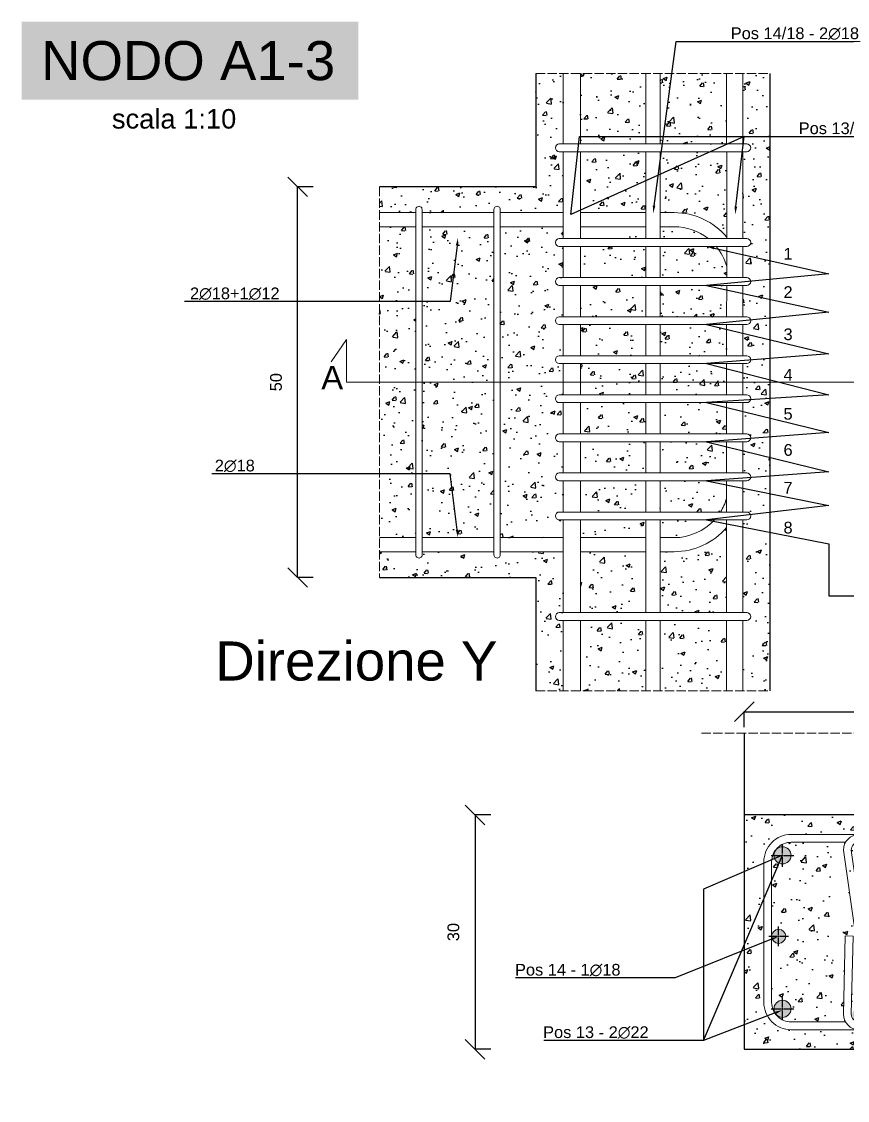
# Model space of a CAD drawing. Header units: millimetres. Extents: x -455371 to 117772, y -78417 to 116564.
# Drawn here: x -251595 to -250538, y 112695 to 114076 of the extents above; entities that cross this region are included whole.
import ezdxf
from ezdxf import colors
from ezdxf.entities.mleader import LeaderData, LeaderLine
from ezdxf.math import Vec2, Vec3

# ---------------------------------------------------------------- set-up
doc = ezdxf.new("R2010")
doc.units = ezdxf.units.MM
doc.linetypes.add('ACAD_ISO02W100', pattern=[15, 12, -3])
doc.linetypes.add('CENTER2', pattern=[28.575, 19.05, -3.175, 3.175, -3.175])
doc.layers.get('0').update_dxf_attribs({"color": 255})
for name, color, linetype, lineweight in [('armature', 5, 'Continuous', 18), ('Cls', 7, 'Continuous', 25), ('quote', 5, 'Continuous', 15), ('RETINO ARMATURE', 253, 'Continuous', 15), ('Scritte', 7, 'Continuous', 15), ('staffe', 10, 'Continuous', 15), ('tratteggio 1 a 50', 230, 'ACAD_ISO02W100', 15)]:
    doc.layers.add(name, color=color, linetype=linetype, lineweight=lineweight)
doc.layers.add('RETINI', color=253, linetype='Continuous')
doc.styles.get("Standard").update_dxf_attribs({"font": 'arial.ttf'})
doc.dimstyles.new('scala 1 a 10', dxfattribs={"dimtxt": 15, "dimasz": 25, "dimexe": 0.183, "dimexo": 0.1, "dimgap": 20, "dimtad": 2, "dimdec": 0, "dimlfac": 0.1, "dimzin": 0, "dimdsep": 46, "dimtxsty": 'Standard', "dimblk": 'OBLIQUE', "dimcen": -25, "dimadec": 0, "dimazin": 0, "dimtfac": 1, "dimtdec": 0, "dimtofl": 0, "dimtmove": 0, "dimatfit": 3, "dimfxl": 20, "dimfxlon": 1, "dimtolj": 1, "dimtzin": 0, "dimarcsym": 0})
pattern_1 = [(50, (88943.487, 0), (52.833554, -4.622335), [5.5245, -60.7695]), (355, (88943.487, 0), (-10.220592, 55.406485), [4.4196, -48.6157694]), (100.451445, (88947.89, -0.385), (42.612962, 50.784148), [4.6951026, -51.646171]), (46.1842, (88943.487, 14.73), (78.612922, -12.192275), [8.28675, -91.15425]), (96.635558, (88950.04, 13.716), (68.847199, 71.753576), [7.042657, -77.469326]), (351.18415, (88943.49, 14.73), (68.847199, 71.753576), [6.62939, -72.923322]), (21, (88950.853, 11.05), (43.9681735, -29.6569075), [5.5245, -60.7695]), (326, (88950.85, 11.05), (17.922588, 53.41451), [4.4196, -48.6156]), (71.451445, (88954.517, 8.58), (61.8907616, 23.757603), [4.6951026, -51.646082]), (37.5, (88943.487, 0), (0.8956949, 24.5209613), [0, -48.02632, 0, -49.3522, 0, -48.79975]), (7.5, (88943.487, 0), (19.3777021, 29.0523667), [0, -28.13812, 0, -46.92142, 0, -18.59915]), (327.5, (88927.06, 0), (39.3212726, -1.6613358), [0, -18.415, 0, -57.4548, 0, -76.2381]), (317.5, (88919.694, 0), (42.9574626, 7.3736824), [0, -23.9395, 0, -38.15588, 0, -54.1401])]
pattern_2 = [(50, (90660.436, 50934.523), (54.6554007, -4.7817257), [5.715, -62.865]), (355, (90660.436, 50934.523), (-10.573026, 57.317054), [4.572, -50.292175]), (100.451445, (90664.99, 50934.125), (44.082374, 52.5353256), [4.857003, -53.427073]), (46.1842, (90660.436, 50949.76), (81.323712, -12.612698), [8.5725, -94.2975]), (96.635558, (90667.21, 50948.71), (71.22124, 74.227837), [7.285507, -80.140682]), (351.18415, (90660.44, 50949.76), (71.22124, 74.227837), [6.85799, -75.43792]), (21, (90668.056, 50945.953), (45.4843174, -30.6795595), [5.715, -62.865]), (326, (90668.056, 50945.953), (18.5406085, 55.25639), [4.572, -50.292]), (71.451445, (90671.846, 50943.396), (64.024926, 24.576831), [4.857003, -53.426981]), (37.5, (90660.436, 50934.523), (0.926581, 25.3665117), [0, -49.6824, 0, -51.054, 0, -50.4825]), (7.5, (90660.436, 50934.523), (20.0458988, 30.0541724), [0, -29.1084, 0, -48.5394, 0, -19.2405]), (327.5, (90643.444, 50934.523), (40.6771786, -1.7186232), [0, -19.05, 0, -59.436, 0, -78.867]), (317.5, (90635.824, 50934.523), (44.4387544, 7.6279473), [0, -24.765, 0, -39.4716, 0, -56.007])]

# ---------------------------------------------------------------- blocks, each defined once
blk = doc.blocks.new('*U3173')
at = {"layer": 'staffe'}
blk.add_lwpolyline([(-4, -220.9), (-4, 221.1)], dxfattribs=at)
blk.add_lwpolyline([(4, 221.1), (4, -221.1, -1.019498), (-4, -220.9)], format="xyb", dxfattribs=at)
blk.add_arc((0, 221.1), 4, 0, 182.2127, dxfattribs=at)
blk = doc.blocks.new('*U3174')
at = {"layer": 'armature', "color": 0, "linetype": 'ByBlock', "lineweight": -2, "transparency": 16777216}
for p in [(0, 0), (100, 0)]:
    blk.add_blockref('*U3173', p, dxfattribs=at)
blk = doc.blocks.new('*U3167')
at = {"layer": 'staffe'}
blk.add_lwpolyline([(-120, 5), (120, 5, -1), (120, -5), (-120, -5, -1)], format="xyb", close=True, dxfattribs=at)
blk = doc.blocks.new('*U3168')
at = {"layer": 'armature', "color": 0, "linetype": 'ByBlock', "lineweight": -2, "transparency": 16777216}
for p in [(0, 350), (0, 300), (0, 250), (0, 200), (0, 150), (0, 100), (0, 50), (0, 0)]:
    blk.add_blockref('*U3167', p, dxfattribs=at)
blk = doc.blocks.new('_Oblique')
at = {"color": 0, "linetype": 'ByBlock', "lineweight": -2}
blk.add_line((-0.5, -0.5), (0.5, 0.5), dxfattribs=at)
blk = doc.blocks.new('*D3379')
at = {"layer": 'Defpoints', "color": 0, "transparency": 16777216}
for p in [(-251241.9, 113864.6), (-250637, 113864.6), (-250637, 113364.6)]:
    blk.add_point(p, dxfattribs=at)
at = {"layer": 'quote', "color": 0, "lineweight": -2, "transparency": 16777216}
for p, q in [((-251221.9, 113864.6), (-251242, 113864.6)), ((-251241.9, 113364.6), (-251241.9, 113864.6)), ((-251221.9, 113364.6), (-251242, 113364.6))]:
    blk.add_line(p, q, dxfattribs=at)
at = {"layer": 'quote', "color": 0, "lineweight": -2, "transparency": 16777216, "xscale": 25, "yscale": 25, "zscale": 25}
for p, rotation in [((-251241.9, 113864.6), 90), ((-251241.9, 113364.6), 270)]:
    blk.add_blockref('_Oblique', p, dxfattribs=dict(at, rotation=rotation))
at = {"layer": 'quote', "color": 0, "transparency": 16777216, "insert": (-251269.5, 113614.6), "char_height": 15, "attachment_point": 5, "rotation": 90}
blk.add_mtext('\\A1;50', dxfattribs=at)
blk = doc.blocks.new('*U3304')
at = {"layer": 'Cls', "color": 0, "linetype": 'CENTER2', "transparency": 16777216}
for p, q in [((0, 2.2), (0, 14.5)), ((-14.5, 0), (-2.2, 0)), ((2.2, 0), (14.5, 0)), ((0, -14.5), (0, -2.2))]:
    blk.add_line(p, q, dxfattribs=at)
at = {"layer": 'Cls', "color": 0, "linetype": 'Continuous', "transparency": 16777216}
for p, q in [((-1.1, 0), (1.1, 0)), ((0, -1.1), (0, 1.1))]:
    blk.add_line(p, q, dxfattribs=at)
blk = doc.blocks.new('*U3305')
at = {"layer": 'Cls', "color": 0, "linetype": 'CENTER2', "transparency": 16777216}
for p, q in [((-12.5, 0), (-1.8, 0)), ((0, 1.8), (0, 12.5)), ((1.8, 0), (12.5, 0)), ((0, -12.5), (0, -1.8))]:
    blk.add_line(p, q, dxfattribs=at)
at = {"layer": 'Cls', "color": 0, "linetype": 'Continuous', "transparency": 16777216}
for p, q in [((-0.9, 0), (0.9, 0)), ((0, -0.9), (0, 0.9))]:
    blk.add_line(p, q, dxfattribs=at)
blk = doc.blocks.new('*U3306')
at = {"layer": 'Cls', "color": 0, "linetype": 'CENTER2', "transparency": 16777216}
for p, q in [((0, 2.2), (0, 14.5)), ((-14.5, 0), (-2.2, 0)), ((2.2, 0), (14.5, 0)), ((0, -14.5), (0, -2.2))]:
    blk.add_line(p, q, dxfattribs=at)
at = {"layer": 'Cls', "color": 0, "linetype": 'Continuous', "transparency": 16777216}
for p, q in [((-1.1, 0), (1.1, 0)), ((0, -1.1), (0, 1.1))]:
    blk.add_line(p, q, dxfattribs=at)
blk = doc.blocks.new('*D3411')
at = {"layer": 'Defpoints', "color": 0, "transparency": 16777216}
for p in [(-250670.2, 113060.7), (-251014.8, 112760.7), (-250670.2, 112760.7)]:
    blk.add_point(p, dxfattribs=at)
at = {"layer": 'quote', "color": 0, "lineweight": -2, "transparency": 16777216}
for p, q in [((-250994.8, 113060.7), (-251015, 113060.7)), ((-251014.8, 113060.7), (-251014.8, 112760.7)), ((-250994.8, 112760.7), (-251015, 112760.7))]:
    blk.add_line(p, q, dxfattribs=at)
at = {"layer": 'quote', "color": 0, "lineweight": -2, "transparency": 16777216, "xscale": 25, "yscale": 25, "zscale": 25}
for p, rotation in [((-251014.8, 113060.7), 90), ((-251014.8, 112760.7), 270)]:
    blk.add_blockref('_Oblique', p, dxfattribs=dict(at, rotation=rotation))
at = {"layer": 'quote', "color": 0, "transparency": 16777216, "insert": (-251042.5, 112910.7), "char_height": 15, "attachment_point": 5, "rotation": 90}
blk.add_mtext('\\A1;30', dxfattribs=at)
blk = doc.blocks.new('*D3412')
at = {"layer": 'Defpoints', "color": 0, "transparency": 16777216}
for p in [(-250220.2, 113192.8), (-250670.2, 113060.7), (-250220.2, 113060.7)]:
    blk.add_point(p, dxfattribs=at)
at = {"layer": 'quote', "color": 0, "lineweight": -2, "transparency": 16777216}
for p, q in [((-250670.2, 113172.8), (-250670.2, 113193)), ((-250670.2, 113192.8), (-250220.2, 113192.8)), ((-250220.2, 113172.8), (-250220.2, 113193))]:
    blk.add_line(p, q, dxfattribs=at)
at = {"layer": 'quote', "color": 0, "lineweight": -2, "transparency": 16777216, "xscale": 25, "yscale": 25, "zscale": 25, "rotation": 180}
blk.add_blockref('_Oblique', (-250670.2, 113192.8), dxfattribs=at)
at = {"layer": 'quote', "color": 0, "lineweight": -2, "transparency": 16777216, "xscale": 25, "yscale": 25, "zscale": 25}
blk.add_blockref('_Oblique', (-250220.2, 113192.8), dxfattribs=at)
at = {"layer": 'quote', "color": 0, "transparency": 16777216, "insert": (-250445.2, 113220.5), "char_height": 15, "attachment_point": 5}
blk.add_mtext('\\A1;45', dxfattribs=at)

msp = doc.modelspace()

# ---------------------------------------------------------------- hatches: boundary and pattern name
at = {"layer": 'RETINI'}
h = msp.add_hatch(dxfattribs=at)
h.set_pattern_fill('AR-CONC', color=256, scale=0.29)
h.set_pattern_definition(pattern_1)
edge = h.paths.add_edge_path()
edge.add_line((-250902, 114009.6), (-250937, 114009.6))
edge.add_line((-250937, 114009.6), (-250937, 113864.6))
edge.add_line((-250937, 113864.6), (-251137, 113864.6))
edge.add_line((-251137, 113864.6), (-251137, 113831.6))
edge.add_line((-251137, 113831.6), (-251090.6, 113831.6))
edge.add_line((-251090.6, 113831.6), (-251090.6, 113835.6))
edge.add_arc((-251086.6, 113835.6), 4, 2.2127, 180.0004, ccw=False)
edge.add_line((-251082.6, 113835.8), (-251082.6, 113831.6))
edge.add_line((-251082.6, 113831.6), (-250990.6, 113831.6))
edge.add_line((-250990.6, 113831.6), (-250990.6, 113835.6))
edge.add_arc((-250986.6, 113835.6), 4, 2.2127, 180.0004, ccw=False)
edge.add_line((-250982.6, 113835.8), (-250982.6, 113831.6))
edge.add_line((-250982.6, 113831.6), (-250902, 113831.6))
edge.add_line((-250902, 113831.6), (-250902, 113909.6))
edge.add_line((-250902, 113909.6), (-250907, 113909.6))
edge.add_arc((-250907, 113914.6), 5, 90, 270, ccw=False)
edge.add_line((-250907, 113919.6), (-250902, 113919.6))
edge.add_line((-250902, 113919.6), (-250902, 114009.6))
edge = h.paths.add_edge_path()
edge.add_line((-250672, 113219.6), (-250637, 113219.6))
edge.add_line((-250637, 113219.6), (-250637, 114009.6))
edge.add_line((-250637, 114009.6), (-250672, 114009.6))
edge.add_line((-250672, 114009.6), (-250672, 113919.6))
edge.add_line((-250672, 113919.6), (-250667, 113919.6))
edge.add_arc((-250667, 113914.6), 5, -90, 90, ccw=False)
edge.add_line((-250667, 113909.6), (-250672, 113909.6))
edge.add_line((-250672, 113909.6), (-250672, 113798.4))
edge.add_line((-250672, 113798.4), (-250667, 113798.4))
edge.add_arc((-250667, 113793.4), 5, -90, 90, ccw=False)
edge.add_line((-250667, 113788.4), (-250672, 113788.4))
edge.add_line((-250672, 113788.4), (-250672, 113748.4))
edge.add_line((-250672, 113748.4), (-250667, 113748.4))
edge.add_arc((-250667, 113743.4), 5, -90, 90, ccw=False)
edge.add_line((-250667, 113738.4), (-250672, 113738.4))
edge.add_line((-250672, 113738.4), (-250672, 113698.4))
edge.add_line((-250672, 113698.4), (-250667, 113698.4))
edge.add_arc((-250667, 113693.4), 5, -90, 90, ccw=False)
edge.add_line((-250667, 113688.4), (-250672, 113688.4))
edge.add_line((-250672, 113688.4), (-250672, 113648.4))
edge.add_line((-250672, 113648.4), (-250667, 113648.4))
edge.add_arc((-250667, 113643.4), 5, -90, 90, ccw=False)
edge.add_line((-250667, 113638.4), (-250672, 113638.4))
edge.add_line((-250672, 113638.4), (-250672, 113598.4))
edge.add_line((-250672, 113598.4), (-250667, 113598.4))
edge.add_arc((-250667, 113593.4), 5, -90, 90, ccw=False)
edge.add_line((-250667, 113588.4), (-250672, 113588.4))
edge.add_line((-250672, 113588.4), (-250672, 113548.4))
edge.add_line((-250672, 113548.4), (-250667, 113548.4))
edge.add_arc((-250667, 113543.4), 5, -90, 90, ccw=False)
edge.add_line((-250667, 113538.4), (-250672, 113538.4))
edge.add_line((-250672, 113538.4), (-250672, 113498.4))
edge.add_line((-250672, 113498.4), (-250667, 113498.4))
edge.add_arc((-250667, 113493.4), 5, -90, 90, ccw=False)
edge.add_line((-250667, 113488.4), (-250672, 113488.4))
edge.add_line((-250672, 113488.4), (-250672, 113448.4))
edge.add_line((-250672, 113448.4), (-250667, 113448.4))
edge.add_arc((-250667, 113443.4), 5, -90, 90, ccw=False)
edge.add_line((-250667, 113438.4), (-250672, 113438.4))
edge.add_line((-250672, 113438.4), (-250672, 113319.6))
edge.add_line((-250672, 113319.6), (-250667, 113319.6))
edge.add_arc((-250667, 113314.6), 5, -90, 90, ccw=False)
edge.add_line((-250667, 113309.6), (-250672, 113309.6))
edge.add_line((-250672, 113309.6), (-250672, 113219.6))
edge = h.paths.add_edge_path()
edge.add_line((-250937, 113219.6), (-250902, 113219.6))
edge.add_line((-250902, 113219.6), (-250902, 113309.6))
edge.add_line((-250902, 113309.6), (-250907, 113309.6))
edge.add_arc((-250907, 113314.6), 5, 90, 270, ccw=False)
edge.add_line((-250907, 113319.6), (-250902, 113319.6))
edge.add_line((-250902, 113319.6), (-250902, 113397.6))
edge.add_line((-250902, 113397.6), (-250982.6, 113397.6))
edge.add_line((-250982.6, 113397.6), (-250982.6, 113393.6))
edge.add_arc((-250986.6, 113393.5), 4, -180, 2.2127, ccw=False)
edge.add_line((-250990.6, 113393.5), (-250990.6, 113397.6))
edge.add_line((-250990.6, 113397.6), (-251082.6, 113397.6))
edge.add_line((-251082.6, 113397.6), (-251082.6, 113393.6))
edge.add_arc((-251086.6, 113393.5), 4, -180, 2.2127, ccw=False)
edge.add_line((-251090.6, 113393.5), (-251090.6, 113397.6))
edge.add_line((-251090.6, 113397.6), (-251137, 113397.6))
edge.add_line((-251137, 113397.6), (-251137, 113364.6))
edge.add_line((-251137, 113364.6), (-250937, 113364.6))
edge.add_line((-250937, 113364.6), (-250937, 113219.6))
h = msp.add_hatch(dxfattribs=at)
h.set_pattern_fill('AR-CONC', color=256, scale=0.29)
h.set_pattern_definition(pattern_1)
h.paths.add_polyline_path([(-250990.6, 113813.6), (-251082.6, 113813.6), (-251082.6, 113415.6), (-250990.6, 113415.6)])
h.paths.add_polyline_path([(-250902, 113688.4), (-250907, 113688.4, -1), (-250907, 113698.4), (-250902, 113698.4), (-250902, 113738.4), (-250907, 113738.4, -1), (-250907, 113748.4), (-250902, 113748.4), (-250902, 113788.4), (-250907, 113788.4, -1), (-250907, 113798.4), (-250902, 113798.4), (-250902, 113813.6), (-250982.6, 113813.6), (-250982.6, 113415.6), (-250902, 113415.6), (-250902, 113438.4), (-250907, 113438.4, -1), (-250907, 113448.4), (-250902, 113448.4), (-250902, 113488.4), (-250907, 113488.4, -1), (-250907, 113498.4), (-250902, 113498.4), (-250902, 113538.4), (-250907, 113538.4, -1), (-250907, 113548.4), (-250902, 113548.4), (-250902, 113588.4), (-250907, 113588.4, -1), (-250907, 113598.4), (-250902, 113598.4), (-250902, 113638.4), (-250907, 113638.4, -1), (-250907, 113648.4), (-250902, 113648.4)])
h.paths.add_polyline_path([(-251090.6, 113813.6), (-251137, 113813.6), (-251137, 113415.6), (-251090.6, 113415.6)])
h.paths.add_polyline_path([(-250796, 113813.6), (-250880, 113813.6), (-250880, 113798.4), (-250796, 113798.4)])
h.paths.add_polyline_path([(-250796, 113788.4), (-250880, 113788.4), (-250880, 113748.4), (-250796, 113748.4)])
h.paths.add_polyline_path([(-250760, 113813.6), (-250778, 113813.6), (-250778, 113798.4), (-250716.4, 113798.4, 0.169889)])
h.paths.add_polyline_path([(-250706.2, 113788.4), (-250778, 113788.4), (-250778, 113748.4), (-250692.7, 113748.4), (-250692.7, 113762.8, 0.104305)])
h.paths.add_polyline_path([(-250796, 113738.4), (-250880, 113738.4), (-250880, 113698.4), (-250796, 113698.4)])
h.paths.add_polyline_path([(-250692.7, 113738.4), (-250778, 113738.4), (-250778, 113698.4), (-250692.8, 113698.4)])
h.paths.add_polyline_path([(-250692.8, 113688.4), (-250778, 113688.4), (-250778, 113648.4), (-250692.8, 113648.4)])
h.paths.add_polyline_path([(-250796, 113688.4), (-250880, 113688.4), (-250880, 113648.4), (-250796, 113648.4)])
h.paths.add_polyline_path([(-250796, 113638.4), (-250880, 113638.4), (-250880, 113598.4), (-250796, 113598.4)])
h.paths.add_polyline_path([(-250692.8, 113638.4), (-250778, 113638.4), (-250778, 113598.4), (-250692.8, 113598.4)])
h.paths.add_polyline_path([(-250796, 113588.4), (-250880, 113588.4), (-250880, 113548.4), (-250796, 113548.4)])
h.paths.add_polyline_path([(-250692.8, 113588.4), (-250778, 113588.4), (-250778, 113548.4), (-250692.9, 113548.4)])
h.paths.add_polyline_path([(-250796, 113538.4), (-250880, 113538.4), (-250880, 113498.4), (-250796, 113498.4)])
h.paths.add_polyline_path([(-250692.9, 113538.4), (-250778, 113538.4), (-250778, 113498.4), (-250692.9, 113498.4)])
h.paths.add_polyline_path([(-250796, 113488.4), (-250880, 113488.4), (-250880, 113448.4), (-250796, 113448.4)])
h.paths.add_polyline_path([(-250692.9, 113465.8), (-250692.9, 113488.4), (-250778, 113488.4), (-250778, 113448.4), (-250700.8, 113448.4, 0.068749)])
h.paths.add_polyline_path([(-250708.4, 113438.4), (-250778, 113438.4), (-250778, 113415.6), (-250760, 113415.6, 0.210392)])
h.paths.add_polyline_path([(-250796, 113438.4), (-250880, 113438.4), (-250880, 113415.6), (-250796, 113415.6)])
h.paths.add_polyline_path([(-250796, 113397.6), (-250880, 113397.6), (-250880, 113319.6), (-250796, 113319.6)])
h.paths.add_polyline_path([(-250692.9, 113428.7, -0.220329), (-250760, 113397.6), (-250778, 113397.6), (-250778, 113319.6), (-250693, 113319.6)])
h.paths.add_polyline_path([(-250693, 113309.6), (-250778, 113309.6), (-250778, 113219.6), (-250693.1, 113219.6)])
h.paths.add_polyline_path([(-250796, 113309.6), (-250880, 113309.6), (-250880, 113219.6), (-250796, 113219.6)])
h.paths.add_polyline_path([(-250692.6, 113909.6), (-250778, 113909.6), (-250778, 113831.6), (-250760, 113831.6, -0.221385), (-250692.7, 113800.3)])
h.paths.add_polyline_path([(-250796, 113909.6), (-250880, 113909.6), (-250880, 113831.6), (-250796, 113831.6)])
h.paths.add_polyline_path([(-250796, 114009.6), (-250880, 114009.6), (-250880, 113919.6), (-250796, 113919.6)])
h.paths.add_polyline_path([(-250692.9, 114009.6), (-250778, 114009.6), (-250778, 113919.6), (-250693, 113919.6)])
h = msp.add_hatch(dxfattribs=at)
h.set_pattern_fill('AR-CONC', color=256, scale=0.3)
h.set_pattern_definition(pattern_2)
h.paths.add_polyline_path([(-250220.2, 113060.7), (-250370.2, 113060.7), (-250670.2, 113060.7), (-250670.2, 112760.7), (-250220.2, 112760.7)])
h.paths.add_polyline_path([(-250245.2, 113000.7), (-250245.2, 112820.7, -0.414214), (-250280.2, 112785.7), (-250610.2, 112785.7, -0.414214), (-250645.2, 112820.7), (-250645.2, 113000.7, -0.414214), (-250610.2, 113035.7), (-250280.2, 113035.7, -0.414214)], flags=16)
h.paths.add_polyline_path([(-250610.3, 113008.9, -1), (-250632.3, 113008.9, -1)], flags=0)
h.paths.add_polyline_path([(-250617.2, 112905.3, -1), (-250635.2, 112905.3, -1)], flags=0)
h.paths.add_polyline_path([(-250610.3, 112812.5, -1), (-250632.3, 112812.5, -1)], flags=0)
h = msp.add_hatch(dxfattribs=at)
h.set_pattern_fill('AR-CONC', color=256, scale=0.3)
h.set_pattern_definition(pattern_2)
h.paths.add_polyline_path([(-250556.4, 113000.7, -0.201566), (-250545.9, 113025.7), (-250610.2, 113025.7, 0.236232), (-250630.1, 113015.5, -0.722577), (-250610.3, 113008.9, -1), (-250632.3, 113008.9, -0.16273), (-250630.3, 113015.6, 0.161051), (-250635.2, 113000.7), (-250635.2, 112905.3, -1), (-250617.2, 112905.3, -1), (-250635.2, 112905.3), (-250635.2, 112820.7, 0.160357), (-250630.1, 112805.9, -0.161051), (-250632.3, 112812.5, -1), (-250610.3, 112812.5, -0.745706), (-250630.3, 112805.8, 0.23733), (-250610.2, 112795.7), (-250545.9, 112795.7, -0.201566), (-250556.4, 112820.7)])
h.paths.add_polyline_path([(-250255.2, 112905.3, -1), (-250273.2, 112905.3, -1), (-250255.2, 112905.3), (-250255.2, 112976.2), (-250325.3, 112905.4), (-250332.4, 112912.4), (-250262.4, 112983.1, 0.368329), (-250260.3, 113015.5, -0.161051), (-250258.1, 113008.9, -1), (-250280.1, 113008.9, -0.745706), (-250260.1, 113015.6, 0.465059), (-250298.3, 113018), (-250334, 112981.8), (-250334, 112820.7, -0.201566), (-250344.6, 112795.7), (-250280.2, 112795.7, 0.236232), (-250260.3, 112805.9, -0.722577), (-250280.1, 112812.5, -1), (-250258.1, 112812.5, -0.16273), (-250260.1, 112805.8, 0.161051), (-250255.2, 112820.7)])
h.paths.add_polyline_path([(-250304.7, 113025.7), (-250344.6, 113025.7, -0.201566), (-250334, 113000.7), (-250334, 112996.1)])
edge = h.paths.add_edge_path()
edge.add_line((-250543.2, 112808.6), (-250542.6, 112833.8))
edge.add_arc((-250521.4, 112820.7), 25, 148.3741, 209.0154)
edge = h.paths.add_edge_path()
edge.add_line((-250513.3, 112805.7), (-250520.6, 112857))
edge.add_line((-250520.6, 112857), (-250532.4, 112845.1))
edge.add_line((-250532.4, 112845.1), (-250533.3, 112805.7))
edge.add_arc((-250523.3, 112805.7), 10, 180.1907, 251.0639)
edge.add_arc((-250521.4, 112820.7), 25, 258.0563, 259.8929)
edge.add_arc((-250523.2, 112804.7), 9, 180, 253.5583, ccw=False)
edge.add_arc((-250523.2, 112804.7), 9, 0, 180, ccw=False)
edge.add_arc((-250523.2, 112804.7), 9, -86.6939, 0, ccw=False)
edge.add_arc((-250521.4, 112820.7), 25, 266.9715, 267.2915)
edge.add_arc((-250523.3, 112805.7), 10, 274.2839, 359.9959)
edge = h.paths.add_edge_path()
edge.add_line((-250347.1, 113012.7), (-250346.7, 112983.3))
edge.add_line((-250346.7, 112983.3), (-250344, 112985.9))
edge.add_line((-250344, 112985.9), (-250344, 113000.7))
edge.add_arc((-250369, 113000.7), 25, 0, 28.5029)
edge = h.paths.add_edge_path()
edge.add_line((-250367.5, 112948.1), (-250347.5, 112808.1))
edge.add_arc((-250369, 112820.7), 25, 329.7016, 360)
edge.add_line((-250344, 112820.7), (-250344, 112971.7))
edge.add_line((-250344, 112971.7), (-250346.5, 112969.3))
edge.add_line((-250346.5, 112969.3), (-250345.7, 112916.3))
edge.add_line((-250345.7, 112916.3), (-250355.7, 112916.1))
edge.add_line((-250355.7, 112916.1), (-250356.3, 112959.3))
edge.add_line((-250356.3, 112959.3), (-250367.5, 112948.1))
edge = h.paths.add_edge_path()
edge.add_arc((-250367.1, 113015.7), 10, 94.2831, 179.9965)
edge.add_line((-250377.1, 113015.7), (-250369.2, 112960.5))
edge.add_line((-250369.2, 112960.5), (-250356.5, 112973.3))
edge.add_line((-250356.5, 112973.3), (-250357.1, 113016.1))
edge.add_arc((-250367.1, 113015.7), 10, 2.3098, 71.0753)
edge.add_arc((-250369, 113000.7), 25, 78.064, 79.0599)
edge.add_arc((-250367.1, 113016.7), 9, 0, 71.756, ccw=False)
edge.add_arc((-250367.1, 113016.7), 9, -180, 0, ccw=False)
edge.add_arc((-250367.1, 113016.7), 9, 94.5074, 180, ccw=False)
edge.add_arc((-250369, 113000.7), 25, 87.2035, 87.2944)
edge = h.paths.add_edge_path()
edge.add_arc((-250367.1, 112805.7), 20, 180, 209.9999)
edge.add_line((-250384.4, 112795.7), (-250496.9, 112795.7))
edge.add_line((-250496.9, 112795.7), (-250426.5, 112866.8))
edge.add_line((-250426.5, 112866.8), (-250433.6, 112873.8))
edge.add_line((-250433.6, 112873.8), (-250503.3, 112803.5))
edge.add_arc((-250521.4, 112820.7), 25, 315.8055, 316.3607, ccw=False)
edge.add_arc((-250523.3, 112805.7), 20, 353.0289, 360)
edge.add_line((-250503.3, 112805.7), (-250511.9, 112865.9))
edge.add_line((-250511.9, 112865.9), (-250469.2, 112909))
edge.add_line((-250469.2, 112909), (-250476.3, 112916))
edge.add_line((-250476.3, 112916), (-250546.4, 112845.2))
edge.add_line((-250546.4, 112845.2), (-250546.4, 113000.7))
edge.add_arc((-250521.4, 113000.7), 25, 100.9401, 180, ccw=False)
edge.add_arc((-250523.3, 113016.7), 9, 108.244, 445.4926)
edge.add_arc((-250521.4, 113000.7), 25, 92.7056, 92.7965, ccw=False)
edge.add_arc((-250523.3, 113015.7), 10, 2.3098, 85.7169, ccw=False)
edge.add_line((-250513.3, 113016.1), (-250511.9, 112916.1))
edge.add_line((-250511.9, 112916.1), (-250501.9, 112916.3))
edge.add_line((-250501.9, 112916.3), (-250503.3, 113015.7))
edge.add_arc((-250523.3, 113015.7), 20, 0, 30.0001)
edge.add_line((-250506, 113025.7), (-250384.4, 113025.7))
edge.add_arc((-250367.1, 113015.7), 20, 149.9999, 180)
edge.add_line((-250387.1, 113015.7), (-250357.1, 112805.7))
edge.add_arc((-250367.1, 112805.7), 10, 288.9089, 359.9959, ccw=False)
edge.add_arc((-250369, 112820.7), 25, 280.1071, 281.9266, ccw=False)
edge.add_arc((-250367.2, 112804.7), 9, 286.4417, 626.6939)
edge.add_arc((-250369, 112820.7), 25, 272.7045, 273.0285, ccw=False)
edge.add_arc((-250367.1, 112805.7), 10, 180.1907, 265.7223, ccw=False)
edge.add_line((-250377.1, 112805.7), (-250374.8, 112905.7))
edge.add_line((-250374.8, 112905.7), (-250384.8, 112905.9))
edge.add_line((-250384.8, 112905.9), (-250387.1, 112805.7))
at = {"layer": 'RETINO ARMATURE'}
h = msp.add_hatch(color=256, dxfattribs=at)
h.dxf.hatch_style = 1
h.paths.add_polyline_path([(-250610.3, 113008.9, 1), (-250632.3, 113008.9, 1)])
h = msp.add_hatch(color=256, dxfattribs=at)
h.dxf.hatch_style = 1
h.paths.add_polyline_path([(-250617.2, 112905.3, 1), (-250635.2, 112905.3, 1)])
h = msp.add_hatch(color=256, dxfattribs=at)
h.dxf.hatch_style = 1
h.paths.add_polyline_path([(-250610.3, 112812.5, 1), (-250632.3, 112812.5, 1)])
h.paths.add_polyline_path([(-250514.2, 112804.7, 1), (-250532.2, 112804.7, 1)])
h.paths.add_polyline_path([(-250358.2, 112804.7, 1), (-250376.2, 112804.7, 1)])
h.paths.add_polyline_path([(-250258.1, 112812.5, 1), (-250280.1, 112812.5, 1)])
h.paths.add_polyline_path([(-250255.2, 112905.3, 1), (-250273.2, 112905.3, 1)])

# ---------------------------------------------------------------- linework, layer by layer
at = {"layer": 'armature'}
for points in [[(-250902, 113919.6), (-250902, 114009.6)], [(-250902, 114009.6), (-250902, 113919.6)], [(-250880, 114009.6), (-250880, 113919.6)], [(-250796, 113919.6), (-250796, 114009.6)], [(-250796, 113919.6), (-250796, 114009.6)], [(-250778, 114009.6), (-250778, 113919.6)], [(-250778, 114009.6), (-250778, 113919.6)], [(-250693, 113919.6), (-250692.9, 114009.6)], [(-250672, 113919.6), (-250672, 114009.6)], [(-250672, 114009.6), (-250672, 113919.6)], [(-250902, 113798.4), (-250902, 113909.6)], [(-250880, 113909.6), (-250880, 113798.4)], [(-250796, 113798.4), (-250796, 113909.6)], [(-250778, 113909.6), (-250778, 113798.4)], [(-250692.6, 113909.6), (-250692.7, 113798.4)], [(-250672, 113798.4), (-250672, 113909.6)], [(-251090.6, 113831.6), (-251137, 113831.6)], [(-250990.6, 113831.6), (-251082.6, 113831.6)], [(-250902, 113831.6), (-250982.6, 113831.6)], [(-250796, 113831.6), (-250880, 113831.6)], [(-251137, 113813.6), (-251090.6, 113813.6)], [(-251082.6, 113813.6), (-250990.6, 113813.6)], [(-250982.6, 113813.6), (-250902, 113813.6)], [(-250880, 113813.6), (-250796, 113813.6)], [(-250902, 113748.4), (-250902, 113788.4)], [(-250880, 113788.4), (-250880, 113748.4)], [(-250796, 113748.4), (-250796, 113788.4)], [(-250778, 113788.4), (-250778, 113748.4)], [(-250692.7, 113788.4), (-250692.7, 113748.4)], [(-250672, 113748.4), (-250672, 113788.4)], [(-250902, 113698.4), (-250902, 113738.4)], [(-250880, 113738.4), (-250880, 113698.4)], [(-250796, 113698.4), (-250796, 113738.4)], [(-250778, 113738.4), (-250778, 113698.4)], [(-250692.7, 113738.4), (-250692.8, 113698.4)], [(-250672, 113743.6), (-250672, 113743.6)], [(-250672, 113698.4), (-250672, 113738.4)], [(-250672, 113698.4), (-250672, 113738.4)], [(-250902, 113648.4), (-250902, 113688.4)], [(-250880, 113688.4), (-250880, 113648.4)], [(-250796, 113648.4), (-250796, 113688.4)], [(-250778, 113688.4), (-250778, 113648.4)], [(-250692.8, 113688.4), (-250692.8, 113648.4)], [(-250672, 113648.4), (-250672, 113688.4)], [(-250672, 113648.4), (-250672, 113688.4)], [(-250902, 113598.4), (-250902, 113638.4)], [(-250880, 113638.4), (-250880, 113598.4)], [(-250796, 113598.4), (-250796, 113638.4)], [(-250778, 113638.4), (-250778, 113598.4)], [(-250692.8, 113638.4), (-250692.8, 113598.4)], [(-250672, 113598.4), (-250672, 113638.4)], [(-250672, 113598.4), (-250672, 113638.4)], [(-250902, 113548.4), (-250902, 113588.4)], [(-250880, 113588.4), (-250880, 113548.4)], [(-250796, 113548.4), (-250796, 113588.4)], [(-250778, 113588.4), (-250778, 113548.4)], [(-250692.8, 113588.4), (-250692.9, 113548.4)], [(-250672, 113548.4), (-250672, 113588.4)], [(-250672, 113548.4), (-250672, 113588.4)], [(-250902, 113498.4), (-250902, 113538.4)], [(-250880, 113538.4), (-250880, 113498.4)], [(-250796, 113498.4), (-250796, 113538.4)], [(-250778, 113538.4), (-250778, 113498.4)], [(-250692.9, 113538.4), (-250692.9, 113498.4)], [(-250672, 113498.4), (-250672, 113538.4)], [(-250672, 113498.4), (-250672, 113538.4)], [(-250902, 113448.4), (-250902, 113488.4)], [(-250880, 113488.4), (-250880, 113448.4)], [(-250796, 113448.4), (-250796, 113488.4)], [(-250778, 113488.4), (-250778, 113448.4)], [(-250692.9, 113488.4), (-250692.9, 113448.4)], [(-250672, 113488.4), (-250672, 113485.6), (-250672, 113485.6)], [(-250672, 113448.4), (-250672, 113488.4)], [(-250902, 113319.6), (-250902, 113438.4)], [(-250880, 113438.4), (-250880, 113319.6)], [(-250796, 113319.6), (-250796, 113438.4)], [(-250778, 113438.4), (-250778, 113319.6)], [(-250692.9, 113438.4), (-250693, 113319.6)], [(-250672, 113319.6), (-250672, 113438.4)], [(-251137, 113415.6), (-251090.6, 113415.6)], [(-251082.6, 113415.6), (-250990.6, 113415.6)], [(-250982.6, 113415.6), (-250902, 113415.6)], [(-250880, 113415.6), (-250796, 113415.6)], [(-251090.6, 113397.6), (-251137, 113397.6)], [(-250990.6, 113397.6), (-251082.6, 113397.6)], [(-250902, 113397.6), (-250982.6, 113397.6)], [(-250796, 113397.6), (-250880, 113397.6)], [(-250902, 113219.6), (-250902, 113309.6)], [(-250880, 113309.6), (-250880, 113219.6)], [(-250796, 113219.6), (-250796, 113309.6)], [(-250778, 113309.6), (-250778, 113219.6)], [(-250693, 113309.6), (-250693.1, 113219.6)], [(-250672, 113219.6), (-250672, 113309.6)]]:
    msp.add_lwpolyline(points, dxfattribs=at)
for points in [[(-250692.7, 113800.3, 0.221385), (-250760, 113831.6), (-250778, 113831.6)], [(-250778, 113813.6), (-250760, 113813.6, -0.169889), (-250716.4, 113798.4)], [(-250706.2, 113788.4, -0.104305), (-250692.7, 113762.8, -0.104305)], [(-250700.8, 113448.4, 0.068749), (-250692.9, 113465.8, 0.068749)], [(-250778, 113415.6), (-250760, 113415.6, 0.210392), (-250708.4, 113438.4)], [(-250692.9, 113428.7, -0.220329), (-250760, 113397.6), (-250778, 113397.6)]]:
    msp.add_lwpolyline(points, format="xyb", dxfattribs=at)
for centre, radius in [((-250621.3, 113008.9), 11), ((-250626.2, 112905.3), 9), ((-250621.3, 112812.5), 11)]:
    msp.add_circle(centre, radius, dxfattribs=at)
at = {"layer": 'Cls'}
for points in [[(-250937, 114009.6), (-250937, 113864.6), (-251137, 113864.6)], [(-250637, 113219.6), (-250637, 114009.6)], [(-251137, 113364.6), (-250937, 113364.6), (-250937, 113219.6)], [(-250670.2, 113165.3), (-250670.2, 113060.7)], [(-250670.2, 113060.7), (-250670.2, 112760.7), (-250220.2, 112760.7), (-250220.2, 113060.7), (-250670.2, 113060.7), (-250670.2, 112910.7)], [(-250670.2, 112760.7), (-250126.8, 112760.7)]]:
    msp.add_lwpolyline(points, dxfattribs=at)
at = {"layer": 'quote'}
msp.add_lwpolyline([(-250505, 113640.6), (-250524.7, 113669.4), (-250524.7, 113614.6), (-250524.7, 113614.6), (-250524.7, 113614.6), (-250524.7, 113614.6), (-251179.4, 113614.6), (-251179.4, 113669.4), (-251199.1, 113640.6)], dxfattribs=at)
at = {"layer": 'staffe'}
for points in [[(-250907, 113919.6), (-250667, 113919.6, -1), (-250667, 113909.6), (-250907, 113909.6, -1)], [(-250907, 113319.6), (-250667, 113319.6, -1), (-250667, 113309.6), (-250907, 113309.6, -1)], [(-250645.2, 113000.7), (-250645.2, 112820.7, 0.414214), (-250610.2, 112785.7), (-250280.2, 112785.7, 0.414214), (-250245.2, 112820.7), (-250245.2, 113000.7, 0.414214), (-250280.2, 113035.7), (-250610.2, 113035.7, 0.414214)], [(-250533.3, 112805.7), (-250531, 112905.7), (-250541, 112905.9), (-250543.3, 112805.7, 0.666247), (-250543.3, 112805.7, 1), (-250503.3, 112805.7), (-250533.3, 113015.7, -0.980013), (-250513.3, 113016.1), (-250511.9, 112916.1), (-250501.9, 112916.3), (-250503.3, 113015.7, 0.666247), (-250503.3, 113015.7, 1), (-250543.3, 113015.7), (-250513.3, 112805.7, -0.998301)]]:
    msp.add_lwpolyline(points, format="xyb", close=True, dxfattribs=at)
msp.add_lwpolyline([(-250540.6, 113025.7), (-250610.2, 113025.7, 0.414214), (-250635.2, 113000.7), (-250635.2, 112820.7, 0.414214), (-250610.2, 112795.7), (-250540.6, 112795.7)], format="xyb", dxfattribs=at)
at = {"layer": 'tratteggio 1 a 50'}
for points in [[(-250937, 114009.6), (-250637, 114009.6)], [(-251137, 113864.6), (-251137, 113364.6)], [(-250937, 113219.6), (-250637, 113219.6)], [(-250725, 113165.3), (-250317.6, 113165.3)]]:
    msp.add_lwpolyline(points, dxfattribs=at)

# ---------------------------------------------------------------- block references
at = {"layer": 'armature', "xscale": -1}
msp.add_blockref('*U3174', (-250986.6, 113614.6), dxfattribs=at)
at = {"layer": 'armature'}
msp.add_blockref('*U3168', (-250787, 113443.4), dxfattribs=at)
at = {"layer": 'Cls', "linetype": 'CENTER2'}
for name, p in [('*U3306', (-250621.3, 113008.9)), ('*U3305', (-250626.2, 112905.3)), ('*U3304', (-250621.3, 112812.5))]:
    msp.add_blockref(name, p, dxfattribs=at)

# ---------------------------------------------------------------- texts
at = {"layer": 'Scritte', "insert": (-251570.2, 114051.2), "char_height": 50, "attachment_point": 1, "bg_fill": 1, "box_fill_scale": 1.5, "bg_fill_color": 253, "bg_fill_transparency": 0}
msp.add_mtext_dynamic_manual_height_columns('NODO A1-3', width=381.215, gutter_width=12.5, heights=[0], dxfattribs=at)
at = {"layer": 'Scritte', "attachment_point": 1}
for s, width, heights, insert, char_height in [('scala 1:10', 172.003, [34.7], (-251479.6, 113964.2), 25), ('1', 62.827, [0], (-250620, 113786.5), 15), ('2', 62.827, [0], (-250620, 113737.4), 15), ('3', 62.827, [0], (-250620, 113683.4), 15), ('\\pxt16;A', 52.404, [0], (-251211.6, 113635.5), 30), ('4', 62.827, [0], (-250620, 113631.5), 15), ('5', 62.827, [0], (-250620, 113581.6), 15), ('6', 62.827, [0], (-250620, 113535.4), 15), ('7', 62.827, [0], (-250620, 113487), 15), ('8', 62.827, [0], (-250620, 113435.9), 15), ('Direzione Y', 381.257, [89.6], (-251347.2, 113282.7), 50)]:
    msp.add_mtext_dynamic_manual_height_columns(s, width=width, gutter_width=12.5, heights=heights, dxfattribs=dict(at, insert=insert, char_height=char_height))

# ---------------------------------------------------------------- dimensions: what is measured, and where the dimension line sits
at = {"layer": 'quote'}
dim = msp.add_linear_dim(base=(-251241.9, 113864.6), p1=(-250637, 113364.6), p2=(-250637, 113864.6), angle=90, dimstyle='scala 1 a 10', dxfattribs=at)
dim.commit()
dim.dimension.update_dxf_attribs({"geometry": '*D3379', "text_midpoint": (-251269.5, 113614.6)})
for p2, distance, picture, middle in [((-250220.2, 113060.7), 132.1, '*D3412', (-250445.2, 113220.5)), ((-250670.2, 112760.7), -344.6, '*D3411', (-251042.5, 112910.7))]:
    dim = msp.add_aligned_dim(p1=(-250670.2, 113060.7), p2=p2, distance=distance, dimstyle='scala 1 a 10', dxfattribs=at)
    dim.commit()
    dim.dimension.update_dxf_attribs({"geometry": picture, "text_midpoint": middle})

# ---------------------------------------------------------------- leaders
ml = msp.add_multileader_mtext('Standard', dxfattribs=at)
ml.set_content('Pos 14/18 - 2∅18', color=256)
ml.set_leader_properties()
ml.build(insert=Vec2(0, 0))
ml.multileader.update_dxf_attribs({"text_left_attachment_type": 6, "text_right_attachment_type": 6, "dogleg_length": 20, "arrow_head_size": 10})
ctx = ml.context
ctx.base_point, ctx.char_height, ctx.arrow_head_size, ctx.landing_gap_size, ctx.plane_origin = Vec3(-250737.5, 114050.7), 15, 10, 50, Vec3(-250783, 113920)
ctx.left_attachment, ctx.right_attachment = 6, 6
notes = []
notes.append((ctx, [(0, (1, 1, 0), (-250757.5, 114050.7), (1, 0), 20, [(1, [(-250787, 113830.6), (-250757.5, 114050.7)], 0, [])])]))
ctx.mtext.insert, ctx.mtext.flow_direction = Vec3(-250687.5, 114068.7), 5
ml = msp.add_multileader_mtext('Standard', dxfattribs=at)
ml.set_content('Pos 13/17 - 2∅22', color=256)
ml.set_leader_properties()
ml.build(insert=Vec2(0, 0))
ml.multileader.update_dxf_attribs({"text_left_attachment_type": 6, "text_right_attachment_type": 6, "dogleg_length": 20, "arrow_head_size": 10})
ctx = ml.context
ctx.base_point, ctx.char_height, ctx.arrow_head_size, ctx.landing_gap_size, ctx.plane_origin = Vec3(-250650.5, 113929.1), 15, 10, 50, Vec3(-250678, 113918.8)
ctx.left_attachment, ctx.right_attachment = 6, 6
notes.append((ctx, [(0, (1, 1, 0), (-250670.5, 113929.1), (1, 0), 20, [(0, [(-250682, 113829.4), (-250670.5, 113929.1), (-250892, 113829.4), (-250880.9, 113929.1)], 0, [])])]))
ctx.mtext.insert, ctx.mtext.flow_direction = Vec3(-250600.5, 113947.1), 5
ml = msp.add_multileader_mtext('Standard', dxfattribs=at)
ml.set_content('2∅18+1∅12', color=256)
ml.set_leader_properties()
ml.build(insert=Vec2(0, 0))
ml.multileader.update_dxf_attribs({"text_left_attachment_type": 6, "text_right_attachment_type": 6, "dogleg_length": 20, "arrow_head_size": 10})
ctx = ml.context
ctx.base_point, ctx.char_height, ctx.arrow_head_size, ctx.landing_gap_size, ctx.plane_origin = Vec3(-251428, 113717.8), 15, 10, 50, Vec3(-251351, 113728.1)
ctx.left_attachment, ctx.right_attachment, ctx.text_align_type = 6, 6, 2
notes.append((ctx, [(0, (1, 1, 0), (-251195, 113717.8), (-1, 0), 20, [(0, [(-251036.6, 113799.5), (-251046.8, 113717.8)], 0, [])])]))
ctx.mtext.insert, ctx.mtext.alignment, ctx.mtext.flow_direction = Vec3(-251265, 113735.8), 3, 5
ml = msp.add_multileader_mtext('Standard', dxfattribs=at)
ml.set_content('8∅10/5', color=256)
ml.set_leader_properties()
ml.build(insert=Vec2(0, 0))
ml.multileader.update_dxf_attribs({"text_left_attachment_type": 6, "text_right_attachment_type": 6, "dogleg_length": 20, "arrow_head_size": 10})
ctx = ml.context
ctx.base_point, ctx.char_height, ctx.arrow_head_size, ctx.landing_gap_size, ctx.plane_origin = Vec3(-250541.9, 113341), 15, 10, 50, Vec3(-250610.1, 113882.8)
ctx.left_attachment, ctx.right_attachment = 6, 6
notes.append((ctx, [(0, (1, 1, 0), (-250561.9, 113341), (1, 0), 20, [(7, [(-250718.6, 113788.4), (-250561.9, 113753.3), (-250718.6, 113738.4), (-250561.9, 113704.3), (-250718.6, 113688.4), (-250561.9, 113650.9), (-250718.6, 113638.4), (-250561.9, 113598.4), (-250718.6, 113588.4), (-250561.9, 113550.2), (-250718.6, 113538.4), (-250561.9, 113500), (-250718.6, 113488.4), (-250561.9, 113456.8), (-250718.6, 113438.4), (-250561.9, 113407.8)], 0, [])])]))
ctx.mtext.insert, ctx.mtext.flow_direction = Vec3(-250491.9, 113359), 5
ml = msp.add_multileader_mtext('Standard', dxfattribs=at)
ml.set_content('2∅18', color=256)
ml.set_leader_properties()
ml.build(insert=Vec2(0, 0))
ml.multileader.update_dxf_attribs({"text_left_attachment_type": 6, "text_right_attachment_type": 6, "dogleg_length": 20, "arrow_head_size": 10})
ctx = ml.context
ctx.base_point, ctx.char_height, ctx.arrow_head_size, ctx.landing_gap_size, ctx.plane_origin = Vec3(-251396.4, 113497.4), 15, 10, 50, Vec3(-251351, 113487.1)
ctx.left_attachment, ctx.right_attachment, ctx.text_align_type = 6, 6, 2
notes.append((ctx, [(0, (1, 1, 0), (-251226.7, 113497.4), (-1, 0), 20, [(0, [(-251036.6, 113415.6), (-251046.8, 113497.4)], 0, [])])]))
ctx.mtext.insert, ctx.mtext.alignment, ctx.mtext.flow_direction = Vec3(-251296.7, 113515.4), 3, 5
ml = msp.add_multileader_mtext('Standard', dxfattribs=at)
ml.set_content('Pos 13 - 2∅22', color=256)
ml.set_leader_properties()
ml.build(insert=Vec2(0, 0))
ml.multileader.update_dxf_attribs({"text_left_attachment_type": 6, "text_right_attachment_type": 6, "dogleg_length": 20, "arrow_head_size": 10})
ctx = ml.context
ctx.base_point, ctx.char_height, ctx.arrow_head_size, ctx.landing_gap_size, ctx.plane_origin = Vec3(-250975, 112772.1), 15, 10, 50, Vec3(-250621.3, 112810.8)
ctx.left_attachment, ctx.right_attachment, ctx.text_align_type = 6, 6, 2
notes.append((ctx, [(0, (1, 1, 0), (-250722.6, 112772.1), (-1, 0), 20, [(1, [(-250621.3, 112810.8), (-250722.6, 112772.1), (-250621.3, 113009.2), (-250722.6, 112965.6)], 0, [])])]))
ctx.mtext.insert, ctx.mtext.alignment, ctx.mtext.flow_direction = Vec3(-250792.6, 112790.1), 3, 5
ml = msp.add_multileader_mtext('Standard', dxfattribs=at)
ml.set_content('Pos 14 - 1∅18', color=256)
ml.set_leader_properties()
ml.build(insert=Vec2(0, 0))
ml.multileader.update_dxf_attribs({"text_left_attachment_type": 6, "text_right_attachment_type": 6, "dogleg_length": 20, "arrow_head_size": 10})
ctx = ml.context
ctx.base_point, ctx.char_height, ctx.arrow_head_size, ctx.landing_gap_size, ctx.plane_origin = Vec3(-251011.2, 112852), 15, 10, 50, Vec3(-250314.2, 112769.8)
ctx.left_attachment, ctx.right_attachment, ctx.text_align_type = 6, 6, 2
notes.append((ctx, [(0, (1, 1, 0), (-250758.6, 112852), (-1, 0), 20, [(3, [(-250626.2, 112905.3), (-250758.6, 112852)], 0, [])])]))
ctx.mtext.insert, ctx.mtext.alignment, ctx.mtext.flow_direction = Vec3(-250828.6, 112870), 3, 5
for ctx, leaders in notes:
    for number, flags, end, landing, length, lines in leaders:
        leader = LeaderData()
        leader.index, (leader.has_last_leader_line, leader.has_dogleg_vector, leader.attachment_direction) = number, flags
        leader.last_leader_point, leader.dogleg_vector, leader.dogleg_length = Vec3(end), Vec3(landing), length
        for number, points, colour, breaks in lines:
            line = LeaderLine()
            line.index, line.vertices, line.color, line.breaks = number, Vec3.list(points), colors.encode_raw_color(colour), breaks
            leader.lines.append(line)
        ctx.leaders.append(leader)

doc.saveas('drawing.dxf')
